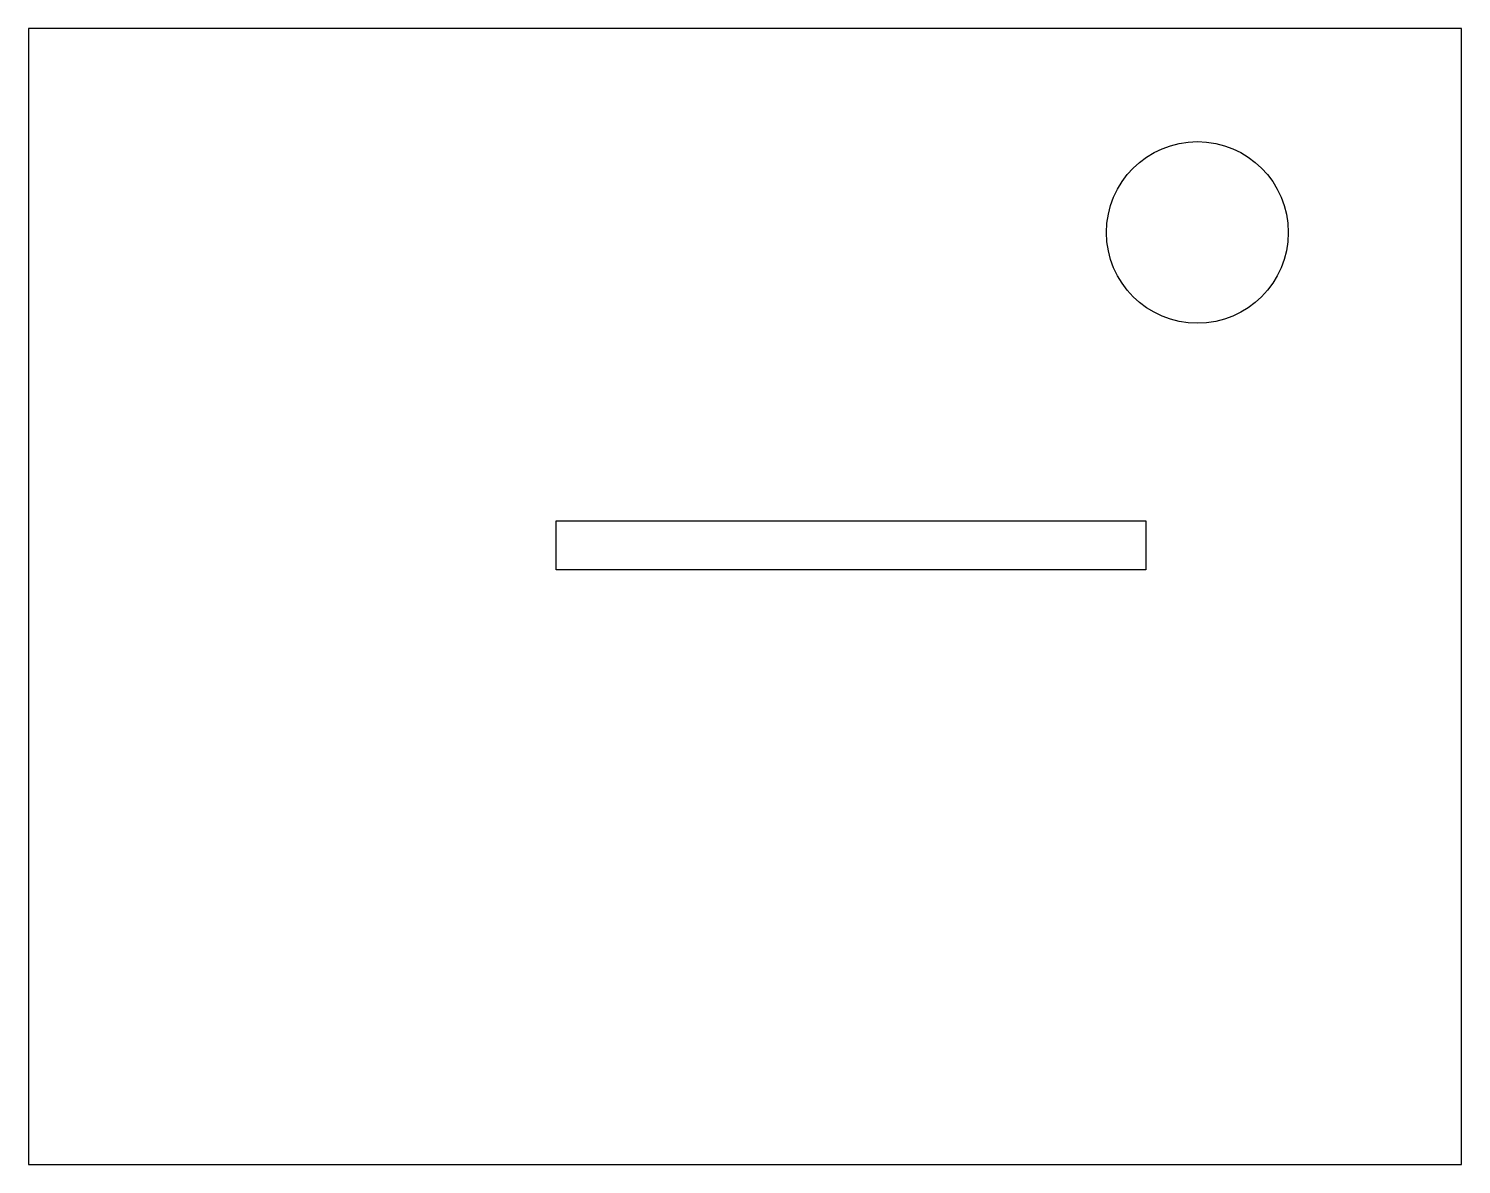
# Model space of a CAD drawing. Header units: millimetres. Extents: x -15.4 to 15.4, y -12.2 to 12.2.
import ezdxf

# ---------------------------------------------------------------- set-up
doc = ezdxf.new("R2010")
doc.units = ezdxf.units.MM
doc.layers.get('0').update_dxf_attribs({"linetype": 'CONTINUOUS'})

msp = doc.modelspace()

# ---------------------------------------------------------------- linework, layer by layer
for p, q in [((-15.389, 12.202), (-15.389, -12.202)), ((15.389, 12.202), (-15.389, 12.202)), ((15.389, -12.202), (15.389, 12.202)), ((-4.055, 0.575), (-4.055, 1.625)), ((-4.055, 1.625), (8.609, 1.625)), ((8.609, 1.625), (8.609, 0.575)), ((8.609, 0.575), (-4.055, 0.575)), ((-15.389, -12.202), (15.389, -12.202))]:
    msp.add_line(p, q)
msp.add_circle((9.718, 7.823), 1.952)

doc.saveas('drawing.dxf')
